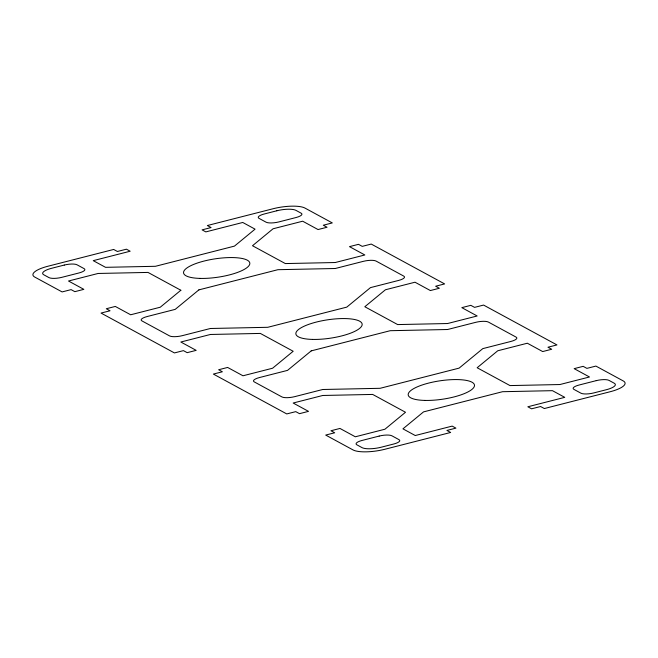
<?xml version="1.0" encoding="UTF-8"?>
<svg xmlns="http://www.w3.org/2000/svg" width="658" height="658" viewBox="0 0 658 658"><rect width="100%" height="100%" fill="white"/><g stroke="black" fill="none" stroke-linecap="round" stroke-linejoin="round"><path stroke-width="0.99" d="M180.851 290.252L160.256 307.22L130.662 314.779L115.306 306.439L106.3 308.742L110.042 310.773L101.036 313.068L174.428 352.927L183.434 350.632L187.176 352.663L196.183 350.36L180.835 342.02L210.428 334.47L260.338 333.425L293.18 351.257L272.585 368.225L242.991 375.784L227.635 367.444L218.629 369.747L222.371 371.778L213.365 374.073L286.756 413.931L295.763 411.637L299.505 413.668L308.512 411.365L293.164 403.025L322.757 395.474L372.667 394.43L405.509 412.262L384.914 429.23L355.32 436.789L339.964 428.448L330.958 430.751L334.7 432.783L325.694 435.078L353.025 449.924A24.634 6.835 -8.5 0 0 384.905 449.258L450.656 432.47L446.914 430.431L455.92 428.136L452.178 426.104L415.247 435.53L402.943 428.851L423.546 411.883L502.548 391.707L552.457 390.671L564.761 397.35L527.831 406.776L531.574 408.815L540.588 406.512L544.33 408.544L610.081 391.757A24.634 6.835 -8.5 0 0 623.233 380.924L595.901 366.078L586.895 368.373L583.153 366.341L574.146 368.644L589.494 376.985L559.9 384.535L509.991 385.58L477.149 367.748L497.744 350.78L527.338 343.221L542.694 351.561L551.7 349.258L547.958 347.227L556.964 344.932L483.572 305.073L474.566 307.368L470.824 305.337L461.817 307.64L477.165 315.98L447.572 323.53L397.662 324.575L364.82 306.743L385.415 289.775L415.009 282.216L430.365 290.556L439.371 288.253L435.629 286.222L444.635 283.927L371.244 244.069L362.237 246.363L358.495 244.332L349.488 246.635L364.836 254.975L335.243 262.526L285.333 263.57L252.491 245.738L273.086 228.77L302.68 221.211L318.036 229.552L327.042 227.249L323.3 225.217L332.306 222.922L304.975 208.076A24.634 6.835 -8.5 0 0 273.095 208.742L207.344 225.529L211.086 227.569L202.08 229.864L205.822 231.896L242.753 222.47L255.057 229.149L234.454 246.117L155.453 266.293L105.543 267.329L93.239 260.65L130.169 251.224L126.426 249.185L117.412 251.488L113.669 249.456L47.919 266.243A24.634 6.835 -8.5 0 0 34.767 277.076L62.099 291.922L71.105 289.627L74.847 291.659L83.854 289.356L68.506 281.015L98.1 273.465L148.009 272.42L180.851 290.252M198.889 289.874L175.201 309.375L147.153 316.539A9.854 2.731 -8.5 0 0 141.889 320.874L169.6 335.925A9.854 2.731 -8.5 0 0 182.348 335.654L210.404 328.49L267.781 327.297L346.782 307.121L370.47 287.62L398.518 280.456A9.854 2.731 -8.5 0 0 403.782 276.121L376.072 261.07A9.854 2.731 -8.5 0 0 363.323 261.341L335.267 268.505L277.89 269.698L198.889 289.874M311.218 350.879L287.53 370.38L259.482 377.544A9.854 2.731 -8.5 0 0 254.218 381.879L281.928 396.93A9.854 2.731 -8.5 0 0 294.677 396.659L322.733 389.495L380.11 388.302L459.111 368.126L482.799 348.625L510.847 341.461A9.854 2.731 -8.5 0 0 516.111 337.126L488.4 322.075A9.854 2.731 -8.5 0 0 475.652 322.346L447.596 329.51L390.219 330.703L311.218 350.879M64.278 265.059L51.669 268.275A14.78 4.096 -8.5 0 0 43.773 274.781L49.013 277.627A9.854 2.731 -8.5 0 0 61.762 277.355L78.878 272.988A9.854 2.731 -8.5 0 0 84.142 268.653L77.027 264.796A9.854 2.731 -8.5 0 0 64.278 265.059M276.837 210.774L264.228 213.998A9.854 2.731 -8.5 0 0 258.964 218.324L266.079 222.19A9.854 2.731 -8.5 0 0 278.827 221.927L295.944 217.551A9.854 2.731 -8.5 0 0 301.208 213.225L295.968 210.371A14.78 4.096 -8.5 0 0 276.837 210.774M379.173 436.073L362.056 440.449A9.854 2.731 -8.5 0 0 356.792 444.775L362.032 447.629A14.78 4.096 -8.5 0 0 381.163 447.226L393.772 444.002A9.854 2.731 -8.5 0 0 399.036 439.676L391.921 435.81A9.854 2.731 -8.5 0 0 379.173 436.073M596.238 380.645L579.122 385.012A9.854 2.731 -8.5 0 0 573.858 389.347L580.973 393.204A9.854 2.731 -8.5 0 0 593.722 392.941L606.331 389.725A14.78 4.096 -8.5 0 0 614.227 383.219L608.987 380.373A9.854 2.731 -8.5 0 0 596.238 380.645M424.78 400.418A33.5 9.294 -8.5 0 0 474.492 385.424A33.5 9.294 -8.5 0 0 424.706 384.173A33.5 9.294 -8.5 0 0 424.78 400.418M312.451 339.413A33.5 9.294 -8.5 0 0 362.163 324.419A33.5 9.294 -8.5 0 0 312.377 323.168A33.5 9.294 -8.5 0 0 312.451 339.413M200.122 278.408A33.5 9.294 -8.5 0 0 249.834 263.414A33.5 9.294 -8.5 0 0 200.057 262.164A33.5 9.294 -8.5 0 0 200.122 278.408"/></g></svg>
